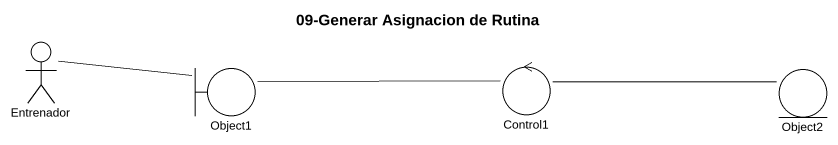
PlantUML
@startuml
title 09-Generar Asignacion de Rutina
actor Entrenador
boundary Object1
control Control1
entity Object2
Entrenador -right- Object1
Object1 -right- Control1
Control1 -right- Object2
@enduml
